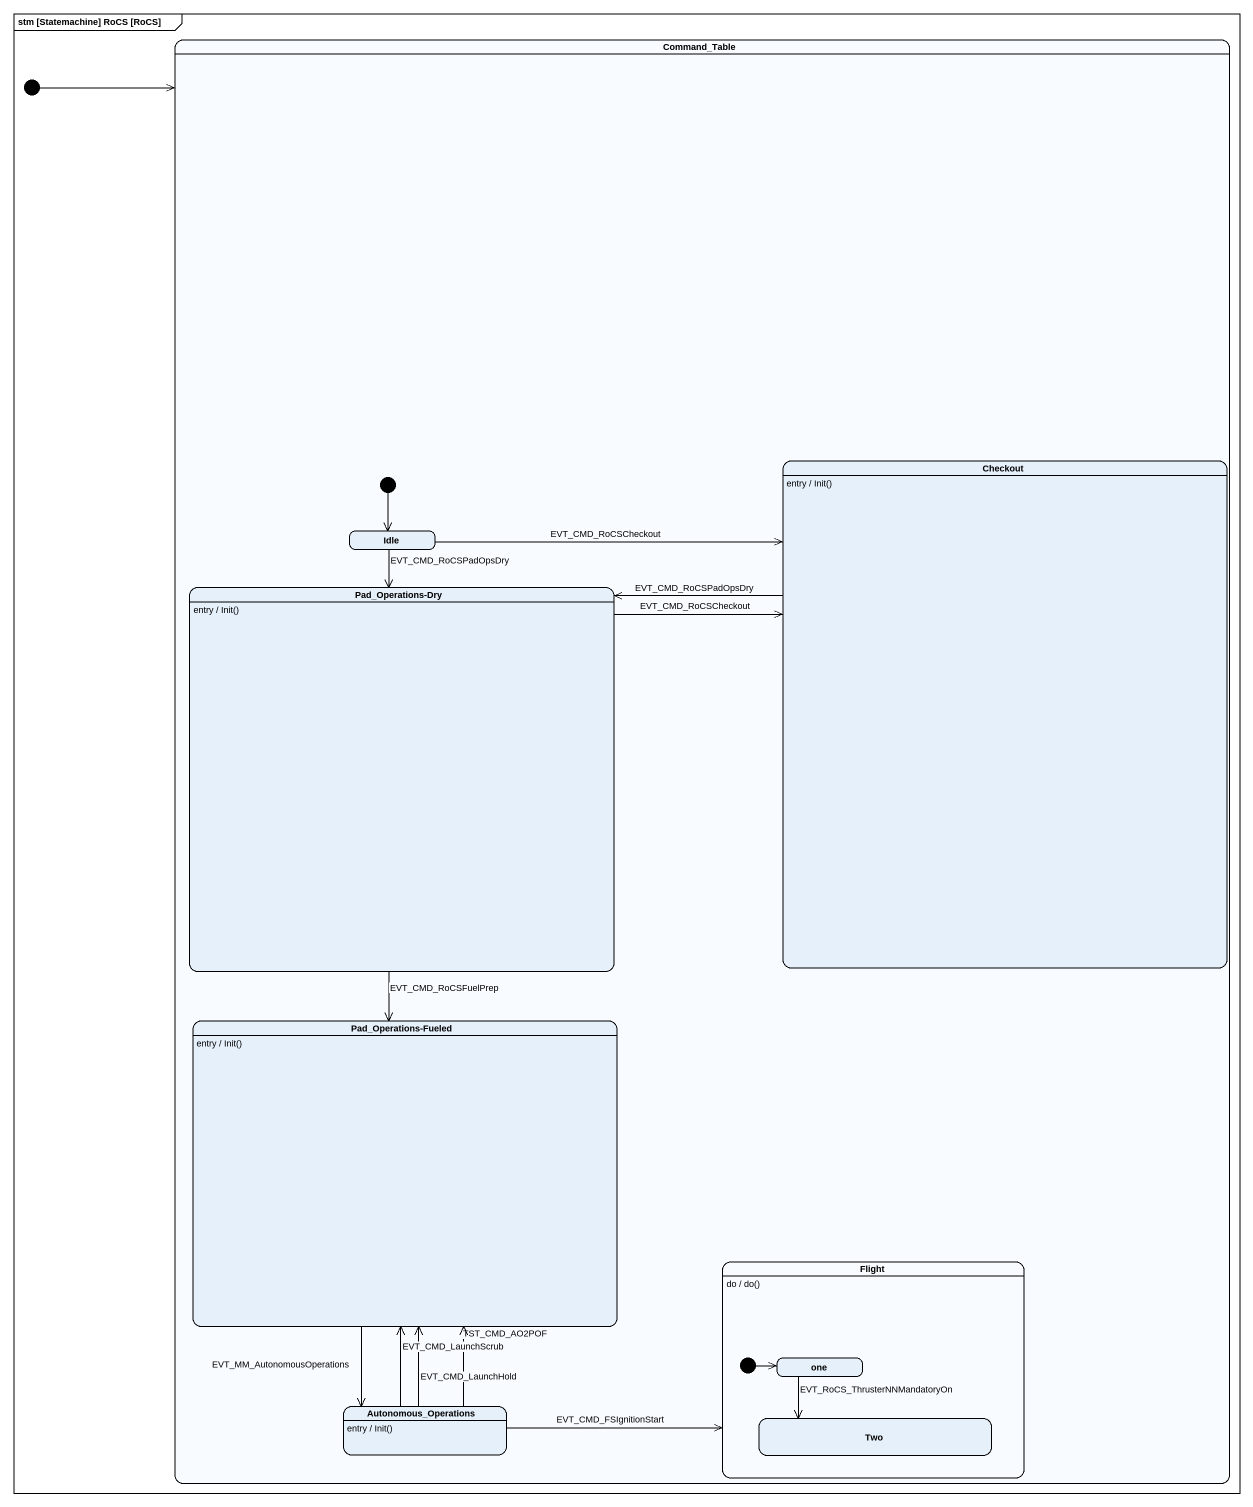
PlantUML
@startuml
mainframe stm [Statemachine] RoCS [RoCS]
hide empty description
state Command_Table {
  state Checkout
  Checkout : entry / Init()
  state Idle
  state "Pad_Operations-Dry" as Pad_Operations_Dry
  Pad_Operations_Dry : entry / Init()
  state "Pad_Operations-Fueled" as Pad_Operations_Fueled
  Pad_Operations_Fueled : entry / Init()
  state Flight {
    state one
    state Two
    [*] -right-> one
  }
  Flight : do / do()
  state Autonomous_Operations
  Autonomous_Operations : entry / Init()
  [*] --> Idle
}
[*] --> Command_Table
Checkout -left-> Pad_Operations_Dry : EVT_CMD_RoCSPadOpsDry
Idle -right-> Checkout : EVT_CMD_RoCSCheckout
Idle --> Pad_Operations_Dry : EVT_CMD_RoCSPadOpsDry
Pad_Operations_Dry -right-> Checkout : EVT_CMD_RoCSCheckout
Pad_Operations_Dry --> Pad_Operations_Fueled : EVT_CMD_RoCSFuelPrep
Pad_Operations_Fueled --> Autonomous_Operations : EVT_MM_AutonomousOperations
one --> Two : EVT_RoCS_ThrusterNNMandatoryOn
Autonomous_Operations -up-> Pad_Operations_Fueled : EVT_CMD_LaunchScrub
Autonomous_Operations -up-> Pad_Operations_Fueled : EVT_CMD_LaunchHold
Autonomous_Operations -up-> Pad_Operations_Fueled : TST_CMD_AO2POF
Autonomous_Operations -right-> Flight : EVT_CMD_FSIgnitionStart
@enduml
